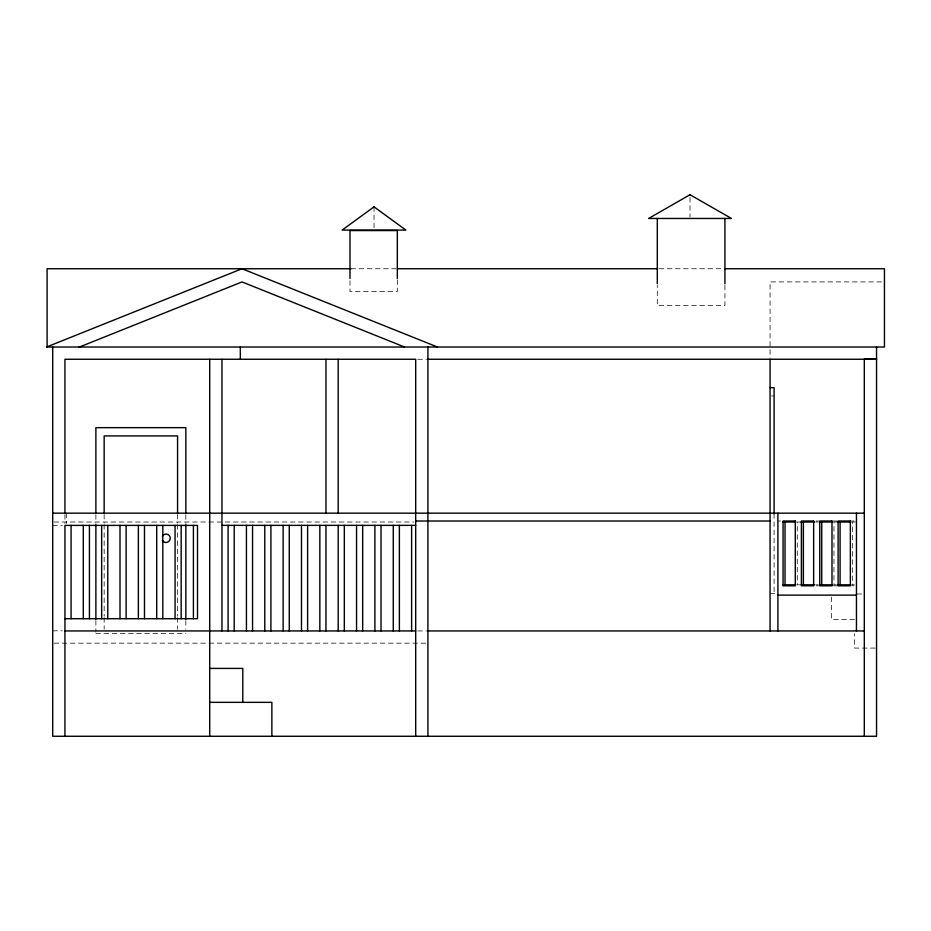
<?xml version="1.0" encoding="UTF-8"?>
<svg xmlns="http://www.w3.org/2000/svg" width="931" height="931" viewBox="0 0 931 931"><rect width="100%" height="100%" fill="white"/><g stroke="black" fill="none" stroke-linecap="round" stroke-linejoin="round"><path stroke-width="0.7" stroke-dasharray="4.66 3.49" d="M350.929 268.745L395.989 268.745M659.125 268.745L723.084 268.745M881.552 281.918L770.065 281.918L770.065 347.019M417.763 359.261L426.468 359.261M771.403 395.966L774.08 395.966M777.909 521.011L780.481 521.011M816.08 521.011L818.524 521.011M833.21 521.011L836.888 521.011M851.562 521.011L854.006 521.011M54.056 522.012L413.818 522.012M800.939 522.012L797.262 522.012L797.262 584.808L799.706 584.808M815.614 522.012L818.07 522.012M837.644 522.012L833.967 522.012L833.967 584.808L836.422 584.808M855.461 522.012L852.319 522.012L852.319 584.808L854.414 584.808M52.718 525.363L62.237 525.363M815.614 584.808L818.07 584.808M816.08 585.808L818.524 585.808M833.21 585.808L836.888 585.808M851.562 585.808L854.006 585.808M770.065 593.664L775.767 593.664M857.067 593.99L862.862 593.99M854.553 619.371L831.43 619.371L831.43 596.515M52.718 630.822L62.237 630.822M417.763 630.939L426.468 630.939M95.881 633.615L185.839 633.615M54.056 643.17L207.66 643.17M209.114 643.17L426.479 643.17M875.175 648.081L854.553 648.081L854.553 633.72M774.08 513.714L774.08 593.664M770.065 349.742L770.065 357.9M724.923 285.27L724.923 305.601L657.298 305.601L657.298 285.27M690.022 197.512L690.022 217.063M397.328 279.94L397.328 291.566L349.986 291.566L349.986 279.94M374.029 206.833L374.029 228.63M185.839 514.68L185.839 523.385M185.839 620.57L185.839 629.275M177.565 514.424L177.565 523.141M177.565 524.595L177.565 616.182M177.565 617.625L177.565 629.263M104.156 514.424L104.156 523.141M104.156 524.595L104.156 616.182M104.156 617.625L104.156 629.263M95.881 514.68L95.881 523.385M95.881 620.57L95.881 632.172M66.287 513.167L66.287 523.431M64.949 514.61L64.949 523.431"/><path stroke-width="1.4" d="M78.774 347.298L242.013 281.93L404.566 347.019M350.929 268.745L47.097 268.745L47.097 347.019M397.444 268.745L657.67 268.745M724.539 268.745L884.45 268.745L884.45 347.019L46.55 347.019L242.013 268.745L437.477 347.019M876.548 358.889L864.305 358.889L864.305 736.27M427.923 359.261L876.548 359.261M770.065 387.692L774.08 387.692L774.08 513.877M52.718 513.167L864.305 513.167M415.692 521.011L770.065 521.011M782.587 522.012L795.9 522.012M800.939 522.012L814.253 522.012M819.303 522.012L832.617 522.012M837.644 522.012L850.969 522.012M221.962 525.363L415.692 525.363M782.587 584.808L795.9 584.808M800.939 584.808L814.253 584.808M819.303 584.808L832.617 584.808M837.644 584.808L850.969 584.808M777.909 595.13L856.462 595.13M64.949 618.708L197.5 618.708L197.5 525.398L64.949 525.398L64.949 736.27M64.949 630.939L415.692 630.939M427.923 630.939L864.305 630.939M209.731 668.411L242.805 668.411L242.805 702.346M209.731 702.346L271.864 702.346L271.864 736.27M876.548 347.019L876.548 736.27L52.718 736.27L52.718 347.019M856.462 513.167L856.462 630.939M840.088 522.012L840.088 584.808M821.747 522.012L821.747 584.808M803.383 522.012L803.383 584.808M785.031 522.012L785.031 584.808M777.909 513.167L777.909 630.939M770.065 359.261L770.065 630.939M724.923 218.459L724.923 283.815M657.298 218.459L657.298 283.815M427.923 347.019L427.923 736.27M415.692 736.27L415.692 359.261L64.949 359.261L64.949 513.26M411.618 525.363L411.618 630.939M399.376 525.363L399.376 630.939M397.328 278.497L397.328 230.562L349.986 230.562L349.986 278.497M393.266 525.363L393.266 630.939M381.023 525.363L381.023 630.939M374.902 525.363L374.902 630.939M362.671 525.363L362.671 630.939M356.55 525.363L356.55 630.939M344.319 525.363L344.319 630.939M338.197 359.261L338.197 513.167M338.197 525.363L338.197 630.939M325.966 359.261L325.966 513.167M325.966 525.363L325.966 630.939M319.845 525.363L319.845 630.939M307.614 525.363L307.614 630.939M301.493 525.363L301.493 630.939M289.262 525.363L289.262 630.939M283.14 525.363L283.14 630.939M270.909 525.363L270.909 630.939M264.788 525.363L264.788 630.939M252.557 525.363L252.557 630.939M246.436 525.363L246.436 630.939M240.326 347.019L240.326 359.261M234.205 525.363L234.205 630.939M228.083 525.363L228.083 630.939M221.962 359.261L221.962 630.892M209.731 359.261L209.731 736.27M193.415 525.398L193.415 618.708M185.839 513.225L185.839 427.655L95.881 427.655L95.881 513.225M185.839 524.84L185.839 619.115M181.184 525.398L181.184 618.708M177.565 512.969L177.565 435.929L104.156 435.929L104.156 512.969M175.063 525.398L175.063 618.708M162.832 525.398L162.832 618.708M156.711 525.398L156.711 618.708M144.48 525.398L144.48 618.708M138.358 525.398L138.358 618.708M126.127 525.398L126.127 618.708M120.006 525.398L120.006 618.708M107.775 525.398L107.775 618.708M101.654 525.398L101.654 618.708M95.881 524.84L95.881 619.115M89.423 525.398L89.423 618.708M83.301 525.398L83.301 618.708M71.07 525.398L71.07 618.708M162.378 536.186A4.201 4.201 0 0 1 168.732 535.057A4.201 4.201 0 0 1 168.732 541.505A4.201 4.201 0 0 1 162.378 540.387M374.029 206.833L342.166 230.085L405.881 230.085L374.029 206.833M690.022 194.73L648.616 218.459L731.44 218.459L690.022 194.73M795.283 521.011L783.052 521.011L783.052 585.808L795.283 585.808L795.283 521.011M813.636 521.011L801.405 521.011L801.405 585.808L813.636 585.808L813.636 521.011M831.988 521.011L819.757 521.011L819.757 585.808L831.988 585.808L831.988 521.011M850.34 521.011L838.109 521.011L838.109 585.808L850.34 585.808L850.34 521.011"/></g></svg>
